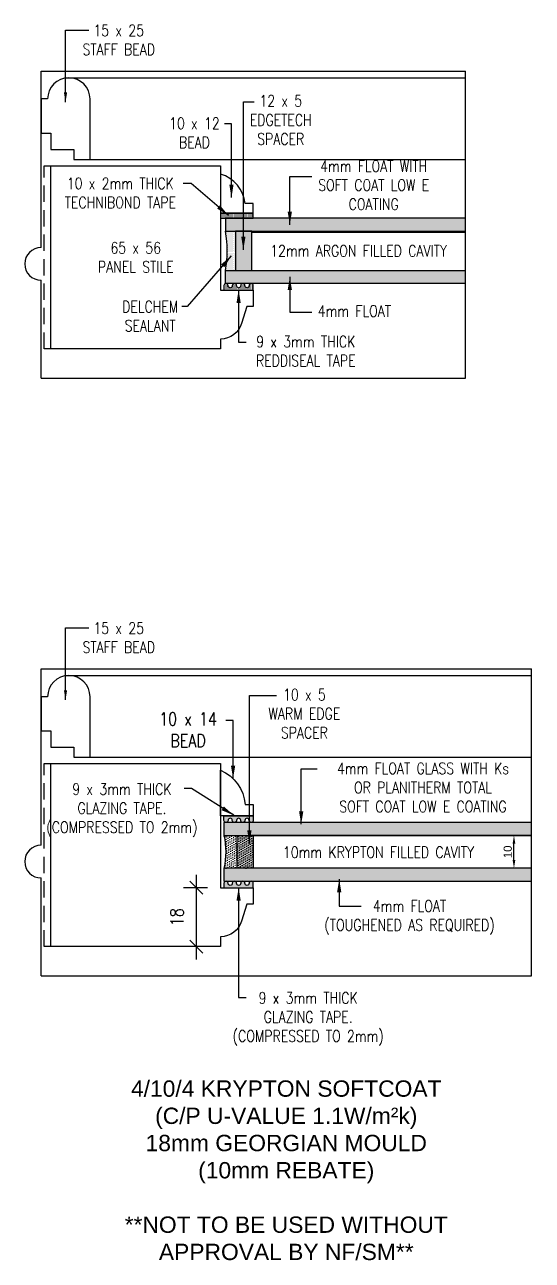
# Model space of a CAD drawing. Header units: millimetres. Extents: x 0 to 23312, y -3206 to 11448.
# Drawn here: x 3139 to 3294.4, y 10151.7 to 10530 of the extents above; entities that cross this region are included whole.
import ezdxf

# ---------------------------------------------------------------- set-up
doc = ezdxf.new("R2010")
doc.units = ezdxf.units.MM
doc.header["$LTSCALE"] = 10
doc.header["$PDMODE"] = 35
doc.linetypes.add('HIDDEN', pattern=[0.375, 0.25, -0.125])
doc.linetypes.add('HIDDENX2', pattern=[0.75, 0.5, -0.25])
for name, color, linetype in [('40 - Detail Outline', 142, 'Continuous'), ('41 - Detail', 7, 'Continuous'), ('42 - Detail Hatch', 251, 'Continuous'), ('44 - Detail Text', 7, 'Continuous')]:
    doc.layers.add(name, color=color, linetype=linetype)
doc.styles.add('1-1', font='romans.shx', dxfattribs={"width": 0.8, "height": 2})
doc.styles.add('1-1.5', font='romans.shx', dxfattribs={"height": 3})
doc.styles.add('1-2', font='romans.shx', dxfattribs={"width": 0.8, "height": 4})
doc.styles.get("Standard").update_dxf_attribs({"font": 'arial.ttf'})
doc.dimstyles.new('1-1.5', dxfattribs={"dimtxt": 3, "dimasz": 3, "dimexe": 3, "dimexo": 3, "dimgap": 2.5, "dimtad": 1, "dimdec": 0, "dimzin": 0, "dimdsep": 46, "dimtxsty": '1-1.5', "dimblk": 'OBLIQUE', "dimcen": 3, "dimdle": 2.5, "dimclrd": 251, "dimclre": 251, "dimclrt": 251, "dimadec": 0, "dimazin": 0, "dimtfac": 1, "dimtdec": 0, "dimtix": 1, "dimtmove": 1, "dimatfit": 3, "dimfxl": 1, "dimtolj": 1, "dimtzin": 0, "dimlwd": 25, "dimarcsym": 0})
doc.dimstyles.new('1-2', dxfattribs={"dimtxt": 4, "dimasz": 4, "dimexe": 4, "dimexo": 4, "dimgap": 4, "dimtad": 1, "dimdec": 0, "dimzin": 0, "dimdsep": 46, "dimtxsty": '1-2', "dimblk": 'OBLIQUE', "dimcen": 4, "dimdle": 4, "dimclrd": 251, "dimclre": 251, "dimclrt": 251, "dimadec": 0, "dimazin": 0, "dimtfac": 1, "dimtdec": 0, "dimtix": 1, "dimtmove": 1, "dimatfit": 3, "dimfxl": 1, "dimtolj": 1, "dimtzin": 0, "dimlwd": 25, "dimarcsym": 0})
doc.dimstyles.new('ISO-25', dxfattribs={"dimtxt": 2.5, "dimasz": 2.5, "dimexe": 1.25, "dimexo": 0.625, "dimtad": 1, "dimtxsty": 'Standard', "dimcen": 2.5, "dimadec": 0, "dimazin": 0, "dimtfac": 1, "dimtmove": 0, "dimatfit": 3, "dimfxl": 1, "dimarcsym": 0})

# ---------------------------------------------------------------- blocks, each defined once
blk = doc.blocks.new('_Oblique')
at = {"color": 0, "linetype": 'ByBlock', "lineweight": -2}
blk.add_line((-0.5, -0.5), (0.5, 0.5), dxfattribs=at)
blk = doc.blocks.new('*D292')
at = {"color": 251, "lineweight": 25, "ltscale": 10, "transparency": 16777216}
blk.add_line((3191.544671283928, 10243.75941477978), (3191.544671283928, 10269.75941477978), dxfattribs=at)
at = {"color": 251, "lineweight": -2, "ltscale": 10, "transparency": 16777216}
for p, q in [((3194.952918774861, 10265.75941477978), (3187.544671283928, 10265.75941477978)), ((3194.952918774861, 10247.75941477978), (3187.544671283928, 10247.75941477978))]:
    blk.add_line(p, q, dxfattribs=at)
at = {"layer": 'Defpoints', "color": 0, "ltscale": 10, "transparency": 16777216}
for p in [(3191.544671283928, 10265.75941477978), (3198.952918774861, 10265.75941477978), (3198.952918774861, 10247.75941477978)]:
    blk.add_point(p, dxfattribs=at)
at = {"color": 251, "lineweight": 25, "ltscale": 10, "transparency": 16777216, "xscale": 4, "yscale": 4, "zscale": 4}
for p, rotation in [((3191.544671283928, 10265.75941477978), 90), ((3191.544671283928, 10247.75941477978), 270)]:
    blk.add_blockref('_Oblique', p, dxfattribs=dict(at, rotation=rotation))
at = {"color": 251, "ltscale": 10, "transparency": 16777216, "insert": (3185.54467128393, 10256.75941477978), "char_height": 4, "attachment_point": 5, "rotation": 90, "style": '1-2'}
blk.add_mtext('\\A1;18', dxfattribs=at)
blk = doc.blocks.new('*D293')
at = {"color": 0, "lineweight": -2, "transparency": 16777216}
for p, q in [((3293.504730606734, 10281.75941477978), (3287.517921699698, 10281.75941477978)), ((3288.767921699698, 10274.25941477978), (3288.767921699698, 10279.25941477978)), ((3293.504730606734, 10271.75941477978), (3287.517921699698, 10271.75941477978))]:
    blk.add_line(p, q, dxfattribs=at)
at = {"color": 0, "transparency": 16777216}
for points in [[(3288.351255033032, 10279.25941477978), (3289.184588366365, 10279.25941477978), (3288.767921699698, 10281.75941477978)], [(3288.351255033032, 10274.25941477978), (3289.184588366365, 10274.25941477978), (3288.767921699698, 10271.75941477978)]]:
    blk.add_solid(points, dxfattribs=at)
at = {"layer": 'Defpoints', "color": 0, "transparency": 16777216}
for p in [(3288.767921699698, 10281.75941477978), (3294.129730606734, 10281.75941477978), (3294.129730606734, 10271.75941477978)]:
    blk.add_point(p, dxfattribs=at)
at = {"color": 0, "transparency": 16777216, "insert": (3286.866489230396, 10276.75941477978), "char_height": 2.5, "attachment_point": 5, "rotation": 90}
blk.add_mtext('10', dxfattribs=at)

msp = doc.modelspace()

# ---------------------------------------------------------------- hatches: boundary and pattern name
h = msp.add_hatch()
h.set_pattern_fill('DOTS', color=251, scale=0.2, style=0)
h.set_pattern_definition([(0, (-22507.14808988529, 7601.024342125609), (0.15875, 0.3175), [0, -0.3175])])
h.paths.add_polyline_path([(3203.452918774859, 10466.77648539437), (3200.452918774859, 10466.77648539437, -0.08333333333335875), (3200.452918774859, 10454.77648539437), (3203.452918774859, 10454.77648539437)])
at = {"layer": '41 - Detail'}
h = msp.add_hatch(dxfattribs=at)
h.set_pattern_fill('DOTS', color=251, scale=0.1, angle=-90.00000000000001, style=0)
h.set_pattern_definition([(270, (2742.351261775028, 30567.54684389703), (0.15875, -0.07937500000000003), [0, -0.15875])])
h.paths.add_polyline_path([(3208.95291877483, 10470.77648539436), (3208.95291877483, 10472.27648539437), (3198.95291877483, 10472.27648539437), (3198.95291877483, 10470.77648539436)])
for color, points in [(254, [(3200.452918774859, 10470.77648539437), (3200.452918774859, 10466.77648539437), (3273.95291877483, 10466.77648539437), (3273.95291877483, 10470.77648539437)]), (253, [(3203.452918774859, 10454.77648539437), (3208.452918774859, 10454.77648539437), (3208.452918774859, 10466.77648539437), (3203.452918774859, 10466.77648539437)]), (254, [(3200.452918774859, 10454.77648539437), (3200.452918774859, 10450.77648539437), (3273.95291877483, 10450.77648539437), (3273.95291877483, 10454.77648539437)]), (253, [(3201.238633060599, 10286.40227192263, -1), (3199.952918774889, 10286.40227192263), (3199.952918774889, 10287.75941477978), (3208.952918774889, 10287.75941477978), (3208.952918774889, 10286.40227192263, -1), (3207.667204489178, 10286.40227192263, 1), (3206.381490203461, 10286.40227192263, -1), (3205.095775917744, 10286.40227192263, 1), (3203.810061632033, 10286.40227192263, -1), (3202.524347346323, 10286.40227192263, 1)]), (254, [(3199.952918774899, 10285.75941477978), (3199.952918774899, 10281.75941477978), (3294.129730606732, 10281.75941477978), (3294.129730606732, 10285.75941477978)]), (253, [(3203.952918774889, 10271.75941477978), (3208.952918774889, 10271.75941477978), (3208.909256377202, 10281.75941477978), (3203.909256377202, 10281.75941477978)]), (254, [(3199.952918774899, 10271.75941477978), (3199.952918774899, 10267.75941477978), (3294.129730606732, 10267.75941477978), (3294.129730606732, 10271.75941477978)]), (253, [(3201.238633060599, 10267.11655763692, 1), (3199.952918774889, 10267.11655763692), (3199.952918774889, 10265.75941477978), (3208.952918774889, 10265.75941477978), (3208.952918774889, 10267.11655763692, 1), (3207.667204489178, 10267.11655763692, -1), (3206.381490203461, 10267.11655763692, 1), (3205.095775917744, 10267.11655763692, -1), (3203.810061632033, 10267.11655763692, 1), (3202.524347346323, 10267.11655763692, -1)])]:
    msp.add_hatch(color=color, dxfattribs=at).paths.add_polyline_path(points)
h = msp.add_hatch(dxfattribs=at)
h.set_pattern_fill('DOTS', color=251, scale=0.1, angle=90, style=0)
h.set_pattern_definition([(90, (3666.554575774662, -9624.493873108302), (-0.15875, 0.07937500000000001), [0, -0.15875])])
h.paths.add_polyline_path([(3201.23863306057, 10450.13362825152, 1), (3199.952918774859, 10450.13362825152), (3199.952918774859, 10448.77648539437), (3208.952918774859, 10448.77648539437), (3208.952918774859, 10450.13362825152, 1), (3207.667204489149, 10450.13362825152, -1), (3206.381490203432, 10450.13362825152, 1), (3205.095775917714, 10450.13362825152, -1), (3203.810061632004, 10450.13362825152, 1), (3202.524347346294, 10450.13362825152, -1)])
at = {"layer": '42 - Detail Hatch', "ltscale": 10}
h = msp.add_hatch(dxfattribs=at)
h.set_pattern_fill('DOTS', color=251, scale=0.4, angle=29.99999999999998, style=0)
h.set_pattern_definition([(29.99999999999998, (-138.4875042445128, 16978.53231547771), (-0.04253693429844047, 0.7086761314031185), [0, -0.635])])
edge = h.paths.add_edge_path()
edge.add_line((3203.952918774889, 10281.75941477978), (3199.952918774899, 10281.75941477978))
edge.add_arc((3179.202918773721, 10276.75941477966), 21.34391013966467, -13.547938986919974, 13.5479389875631, ccw=False)
edge.add_line((3199.952918774956, 10271.75941477978), (3203.952918774889, 10271.75941477978))
edge.add_line((3203.952918774889, 10271.75941477978), (3203.952918774889, 10281.75941477978))
h = msp.add_hatch(dxfattribs=at)
h.set_pattern_fill('DOTS', color=251, scale=0.4, angle=29.99999999999998, style=0)
h.set_pattern_definition([(29.99999999999998, (-137.4875042445237, 16978.53231547771), (-0.04253693429844047, 0.7086761314031185), [0, -0.635])])
h.paths.add_polyline_path([(3208.952918774889, 10281.75941477978), (3203.952918774889, 10281.75941477978), (3203.952918774889, 10271.75941477978), (3208.952918774889, 10271.75941477978)])

# ---------------------------------------------------------------- linework, layer by layer
at = {"layer": '40 - Detail Outline'}
for p, q in [((3143.952918774728, 10461.77648539437), (3143.952918774845, 10515.77648539437)), ((3143.952918774845, 10515.77648539437), (3273.95291877483, 10515.77648539437)), ((3143.952918774845, 10421.77648539437), (3143.952918774728, 10451.77648539439)), ((3143.952918774845, 10421.77648539437), (3273.95291877483, 10421.77648539437)), ((3143.952918774728, 10278.75941477978), (3143.952918774845, 10332.75941477978)), ((3143.952918774845, 10332.75941477978), (3294.129730606732, 10332.75941477978)), ((3143.952918774845, 10238.75941477978), (3143.952918774728, 10268.75941477979)), ((3143.952918774845, 10238.75941477978), (3294.129730606732, 10238.75941477978))]:
    msp.add_line(p, q, dxfattribs=at)
for points in [[(3143.952918774845, 10496.77648539437), (3146.952918774845, 10496.77648539437), (3146.952918774845, 10491.77648539437), (3153.952918774845, 10491.77648539437), (3153.952918774845, 10488.77648539437), (3158.952918774845, 10488.77648539437), (3158.952918774845, 10507.27648539437, 0.9999999999999999), (3145.952918774845, 10507.27648539437), (3143.952918774845, 10507.27648539437)], [(3198.95291877483, 10430.77648539437), (3146.952918774845, 10430.77648539437), (3146.952918774845, 10486.77648539437), (3198.95291877483, 10486.77648539437), (3198.952918774859, 10448.77648539437), (3208.952918774859, 10448.77648539437), (3208.952918774859, 10443.77648539437), (3206.95291877483, 10443.77648539437), (3205.341118137218, 10438.50371584659, -0.329762411805974), (3198.952918774859, 10433.77648539437)], [(3198.95291877483, 10484.27648539437), (3198.95291877483, 10472.27648539437), (3208.95291877483, 10472.27648539437), (3208.95291877483, 10475.27648539437), (3206.45291877483, 10475.27648539437, 0.3048622080191061)], [(3143.952918774845, 10313.75941477978), (3146.952918774845, 10313.75941477978), (3146.952918774845, 10308.75941477978), (3153.952918774845, 10308.75941477978), (3153.952918774845, 10305.75941477978), (3158.952918774845, 10305.75941477978), (3158.952918774845, 10324.25941477978, 0.9999999999999999), (3145.952918774845, 10324.25941477978), (3143.952918774845, 10324.25941477978)], [(3198.95291877483, 10247.75941477978), (3146.952918774845, 10247.75941477978), (3146.952918774845, 10303.75941477978), (3198.95291877483, 10303.75941477978), (3198.952918774859, 10265.75941477978), (3208.952918774859, 10265.75941477978), (3208.952918774859, 10260.75941477978), (3206.95291877483, 10260.75941477978), (3205.341118137218, 10255.48664523199, -0.329762411805974), (3198.952918774859, 10250.75941477978)]]:
    msp.add_lwpolyline(points, format="xyb", close=True, dxfattribs=at)
at = {"layer": '40 - Detail Outline', "color": 251, "linetype": 'HIDDENX2'}
for points in [[(3146.952918774845, 10430.77648539437), (3144.952918774845, 10430.77648539437), (3144.952918774845, 10486.77648539437), (3146.952918774845, 10486.77648539437)], [(3146.952918774845, 10247.75941477978), (3144.952918774845, 10247.75941477978), (3144.952918774845, 10303.75941477978), (3146.952918774845, 10303.75941477978)]]:
    msp.add_lwpolyline(points, dxfattribs=at)
at = {"layer": '40 - Detail Outline', "ltscale": 10}
msp.add_lwpolyline([(3198.952918774889, 10301.75941477978, -0.2767914357411557), (3206.452918774889, 10291.25941477978), (3208.952918774889, 10291.25941477978), (3208.952918774889, 10287.75941477978), (3198.952918774889, 10287.75941477978)], format="xyb", close=True, dxfattribs=at)
at = {"layer": '40 - Detail Outline', "color": 7, "ltscale": 10}
for points in [[(3294.129730606732, 10285.75941477978), (3199.952918774899, 10285.75941477978), (3199.952918774899, 10281.75941477978), (3294.129730606732, 10281.75941477978)], [(3294.129730606732, 10271.75941477978), (3199.952918774889, 10271.75941477978), (3199.952918774889, 10267.75941477978), (3294.129730606732, 10267.75941477978)]]:
    msp.add_lwpolyline(points, dxfattribs=at)
at = {"layer": '40 - Detail Outline', "color": 252, "ltscale": 10}
msp.add_lwpolyline([(3199.952918774899, 10281.75941477978, -0.107337622956227), (3199.952918775358, 10271.75941477978)], format="xyb", dxfattribs=at)
for points in [[(3203.952918774889, 10281.75941477978), (3203.952918774889, 10271.75941477978)], [(3208.952918774889, 10281.75941477978), (3208.952918774889, 10271.75941477978)]]:
    msp.add_lwpolyline(points, dxfattribs=at)
at = {"layer": '40 - Detail Outline'}
for centre in [(3143.952918774728, 10456.77648539439), (3143.952918774728, 10273.75941477979)]:
    msp.add_arc(centre, 4.999999999992951, 90, 270, dxfattribs=at)
at = {"layer": '41 - Detail', "color": 7}
for p, q in [((3151.452918774845, 10513.77648539437), (3273.95291877483, 10513.77648539437)), ((3158.952918774845, 10488.77648539437), (3273.95291877483, 10488.77648539437)), ((3151.452918774845, 10330.75941477978), (3294.129730606732, 10330.75941477978)), ((3158.952918774845, 10305.75941477978), (3294.129730606732, 10305.75941477978))]:
    msp.add_line(p, q, dxfattribs=at)
at = {"layer": '41 - Detail', "color": 251}
for p, q in [((3273.95291877483, 10421.77648539437), (3273.95291877483, 10515.77648539437)), ((3294.129730606732, 10238.75941477978), (3294.129730606732, 10332.75941477978))]:
    msp.add_line(p, q, dxfattribs=at)
at = {"layer": '41 - Detail'}
for points in [[(3198.95291877483, 10470.77648539437), (3208.95291877483, 10470.77648539437), (3208.95291877483, 10472.27648539437), (3198.95291877483, 10472.27648539437)], [(3208.452918774859, 10454.77648539437), (3208.452918774859, 10466.77648539437), (3203.452918774859, 10466.77648539437), (3203.452918774859, 10454.77648539437)]]:
    msp.add_lwpolyline(points, close=True, dxfattribs=at)
for points in [[(3273.95291877483, 10470.77648539437), (3200.452918774859, 10470.77648539437), (3200.452918774859, 10466.77648539437), (3273.95291877483, 10466.77648539437)], [(3273.95291877483, 10450.77648539437), (3200.452918774859, 10450.77648539437), (3200.452918774859, 10454.77648539437), (3273.95291877483, 10454.77648539437)]]:
    msp.add_lwpolyline(points, dxfattribs=at)
at = {"layer": '41 - Detail', "color": 3, "linetype": 'HIDDEN', "const_width": 0.5}
for points in [[(3208.452918774859, 10466.52648539437), (3273.95291877483, 10466.52648539437)], [(3207.952918774899, 10281.75941477978), (3294.129730606732, 10281.75941477978)]]:
    msp.add_lwpolyline(points, dxfattribs=at)
at = {"layer": '41 - Detail'}
for points in [[(3203.810061632004, 10450.13362825152), (3203.810061632004, 10450.13362825152, 1), (3202.524347346294, 10450.13362825152), (3202.524347346294, 10450.13362825152, -0.9999999999999997), (3201.23863306057, 10450.13362825152), (3201.23863306057, 10450.13362825152, 1), (3199.952918774859, 10450.13362825152), (3199.952918774859, 10448.77648539437), (3208.952918774859, 10448.77648539437), (3208.952918774859, 10450.13362825152, 0.9999999999999999), (3207.667204489149, 10450.13362825152), (3207.667204489149, 10450.13362825152, -0.9999999999999999), (3206.381490203432, 10450.13362825152), (3206.381490203432, 10450.13362825152, 1), (3205.095775917714, 10450.13362825152), (3205.095775917714, 10450.13362825152, -0.9999999999999997)], [(3203.810061632033, 10286.40227192263), (3203.810061632033, 10286.40227192263, -1), (3202.524347346323, 10286.40227192263), (3202.524347346323, 10286.40227192263, 0.9999999999999997), (3201.238633060599, 10286.40227192263), (3201.238633060599, 10286.40227192263, -1), (3199.952918774889, 10286.40227192263), (3199.952918774889, 10287.75941477978), (3208.952918774889, 10287.75941477978), (3208.952918774889, 10286.40227192263, -0.9999999999999999), (3207.667204489178, 10286.40227192263), (3207.667204489178, 10286.40227192263, 0.9999999999999999), (3206.381490203461, 10286.40227192263), (3206.381490203461, 10286.40227192263, -1), (3205.095775917744, 10286.40227192263), (3205.095775917744, 10286.40227192263, 0.9999999999999997)], [(3203.810061632033, 10267.11655763692), (3203.810061632033, 10267.11655763692, 1), (3202.524347346323, 10267.11655763692), (3202.524347346323, 10267.11655763692, -0.9999999999999997), (3201.238633060599, 10267.11655763692), (3201.238633060599, 10267.11655763692, 1), (3199.952918774889, 10267.11655763692), (3199.952918774889, 10265.75941477978), (3208.952918774889, 10265.75941477978), (3208.952918774889, 10267.11655763692, 0.9999999999999999), (3207.667204489178, 10267.11655763692), (3207.667204489178, 10267.11655763692, -0.9999999999999999), (3206.381490203461, 10267.11655763692), (3206.381490203461, 10267.11655763692, 1), (3205.095775917744, 10267.11655763692), (3205.095775917744, 10267.11655763692, -0.9999999999999997)]]:
    msp.add_lwpolyline(points, format="xyb", close=True, dxfattribs=at)
msp.add_arc((3164.702918774874, 10460.77648539437), 36.24999999998916, 350.4727166184384, 9.527283381561608, dxfattribs=at)

# ---------------------------------------------------------------- texts
at = {"color": 3, "insert": (3219.041324690788, 10179.23317041389), "char_height": 5, "width": 104.5274068981909, "attachment_point": 5, "style": '1-2'}
msp.add_mtext('\\A1;\\pxt9;{\\fArial|b0|i0|c0|p34;\\W1;4/10/4 KRYPTON SOFTCOAT (C/P U-VALUE 1.1W/m²k) \\P18mm GEORGIAN MOULD\\P(10mm REBATE)\\P\\P\\ptz;\\C1;**NOT TO BE USED WITHOUT APPROVAL BY NF/SM**}', dxfattribs=at)
at = {"layer": '44 - Detail Text', "color": 251, "char_height": 3.5, "attachment_point": 5, "style": '1-1'}
for s, insert, width in [('15 x 25\\PSTAFF BEAD', (3167.748696766143, 10525.35003904113), 30.1101), ('12 x 5\\PEDGETECH\\PSPACER', (3217.358646915545, 10500.85493604806), 30.1101), ('10 x 12\\PBEAD', (3190.931641949315, 10496.8957774443), 30.1101), ('4mm FLOAT WITH\\PSOFT COAT LOW E COATING', (3245.817883933301, 10480.88993997224), 46.56015563969972), ('10 x 2mm THICK\\PTECHNIBOND TAPE', (3168.231651492581, 10478.4977949971), 49.63345548961129), ('65 x 56\\PPANEL STILE', (3172.952918774838, 10458.77648539437), 30.1101), ('12mm ARGON FILLED CAVITY', (3241.202918774845, 10460.77648539437), 63.10741551666992), ('DELCHEM SEALANT', (3177.376938831196, 10440.76017525249), 30.1101), ('4mm FLOAT', (3239.920609183817, 10442.34280134069), 65.07067091481998), ('9 x 3mm THICK\\PREDDISEAL TAPE', (3225.022057712875, 10430.06812701117), 49.63345548961129), ('15 x 25\\PSTAFF BEAD', (3167.748696766143, 10342.33296842653), 30.1101), ('10 x 5\\PWARM EDGE SPACER', (3224.592941471757, 10319.05031409458), 30.1101), ('4mm FLOAT GLASS WITH Ks \\POR PLANITHERM TOTAL\\PSOFT COAT LOW E COATING', (3260.909358748177, 10296.45362271177), 64.2250673253276), ('9 x 3mm THICK\\PGLAZING TAPE.\\P(COMPRESSED TO 2mm)', (3168.724667439124, 10289.53681378815), 55.07685126433548), ('10mm KRYPTON FILLED CAVITY', (3247.308532874519, 10276.634638475), 81.79847064261288), ('4mm FLOAT\\P(TOUGHENED AS REQUIRED)', (3256.788152333742, 10256.67896982465), 65.07067091481998), ('9 x 3mm THICK\\PGLAZING TAPE.\\P(COMPRESSED TO 2mm)', (3225.764304165798, 10225.61065551051), 55.07685126433548)]:
    msp.add_mtext(s, dxfattribs=dict(at, insert=insert, width=width))
at = {"layer": '44 - Detail Text', "color": 251, "insert": (3188.965348921633, 10314.1147001291), "char_height": 4, "attachment_point": 5, "style": '1-2'}
msp.add_mtext('10 x 14\\PBEAD', dxfattribs=at)

# ---------------------------------------------------------------- dimensions: what is measured, and where the dimension line sits
dim = msp.add_linear_dim(base=(3288.767921699698, 10281.75941477978), p1=(3294.129730606732, 10271.75941477978), p2=(3294.129730606732, 10281.75941477978), angle=90, dimstyle='ISO-25')
dim.commit()
dim.dimension.update_dxf_attribs({"geometry": '*D293', "text_midpoint": (3286.866489230396, 10276.75941477978)})
at = {"color": 3, "ltscale": 10}
dim = msp.add_linear_dim(base=(3191.544671283928, 10265.75941477978), p1=(3198.952918774859, 10247.75941477978), p2=(3198.952918774859, 10265.75941477978), angle=90, dimstyle='1-2', dxfattribs=at)
dim.commit()
dim.dimension.update_dxf_attribs({"geometry": '*D292', "text_midpoint": (3185.54467128393, 10256.75941477978)})

# ---------------------------------------------------------------- leaders
at = {"color": 3}
for points in [[(3151.452918774845, 10506.27648539437), (3151.452918774845, 10528.31854287361), (3158.552138092393, 10528.31854287361)], [(3151.452918774845, 10323.25941477978), (3151.452918774845, 10345.30147225902), (3158.552138092393, 10345.30147225902)]]:
    msp.add_leader(points, dimstyle='1-1.5', override={"dimgap": 2.5, "dimtad": 0}, dxfattribs=at)
at = {"layer": '41 - Detail', "color": 3}
for points in [[(3205.905064831157, 10461.11362211228), (3205.905064831157, 10506.4524417515), (3209.215781415744, 10506.4524417515)], [(3202.257112157142, 10477.07626642091), (3202.257112157142, 10499.71612406705), (3200.083709916002, 10499.71612406705)], [(3220.130972303119, 10468.77648539437), (3220.130972303119, 10483.58668584491), (3226.8353546748, 10483.58668584491)], [(3201.340141459823, 10471.61374931751), (3189.947809495792, 10481.42770069491), (3187.427808645971, 10481.42770069491)], [(3202.199361172057, 10459.20630708482), (3188.742083873065, 10443.73464304659), (3187.086215740626, 10443.73464304659)], [(3220.130972303119, 10452.77648539437), (3220.130972303119, 10441.98708989539), (3226.8353546748, 10441.98708989539)], [(3204.452918774859, 10448.77648539437), (3204.452918774859, 10432.80079907062), (3206.731469376919, 10432.80079907062)], [(3207.746630466837, 10279.3090001588), (3207.746630466837, 10324.64781979802), (3216.012215940896, 10324.64781979802)], [(3223.614915854385, 10285.18607573888), (3223.614915854385, 10302.15612479525), (3228.475764352333, 10302.15612479525)], [(3202.973174501542, 10287.93598085254), (3190.036052830033, 10296.10213529043), (3187.757502227973, 10296.10213529043)], [(3235.259540235842, 10268.34005405501), (3235.259540235842, 10260.08869610305), (3241.963922607523, 10260.08869610305)], [(3204.452918774889, 10265.75941477978), (3204.452918774889, 10232.17597701279), (3206.731469376948, 10232.17597701279)]]:
    msp.add_leader(points, dimstyle='1-2', override={"dimgap": 4, "dimtad": 0}, dxfattribs=at)
at = {"layer": '44 - Detail Text', "color": 3}
msp.add_leader([(3202.757386947374, 10299.18709183713), (3202.757386947374, 10316.93504675182), (3200.583984706409, 10316.93504675182)], dimstyle='1-2', override={"dimgap": 4, "dimtad": 0}, dxfattribs=at)

doc.saveas('drawing.dxf')
